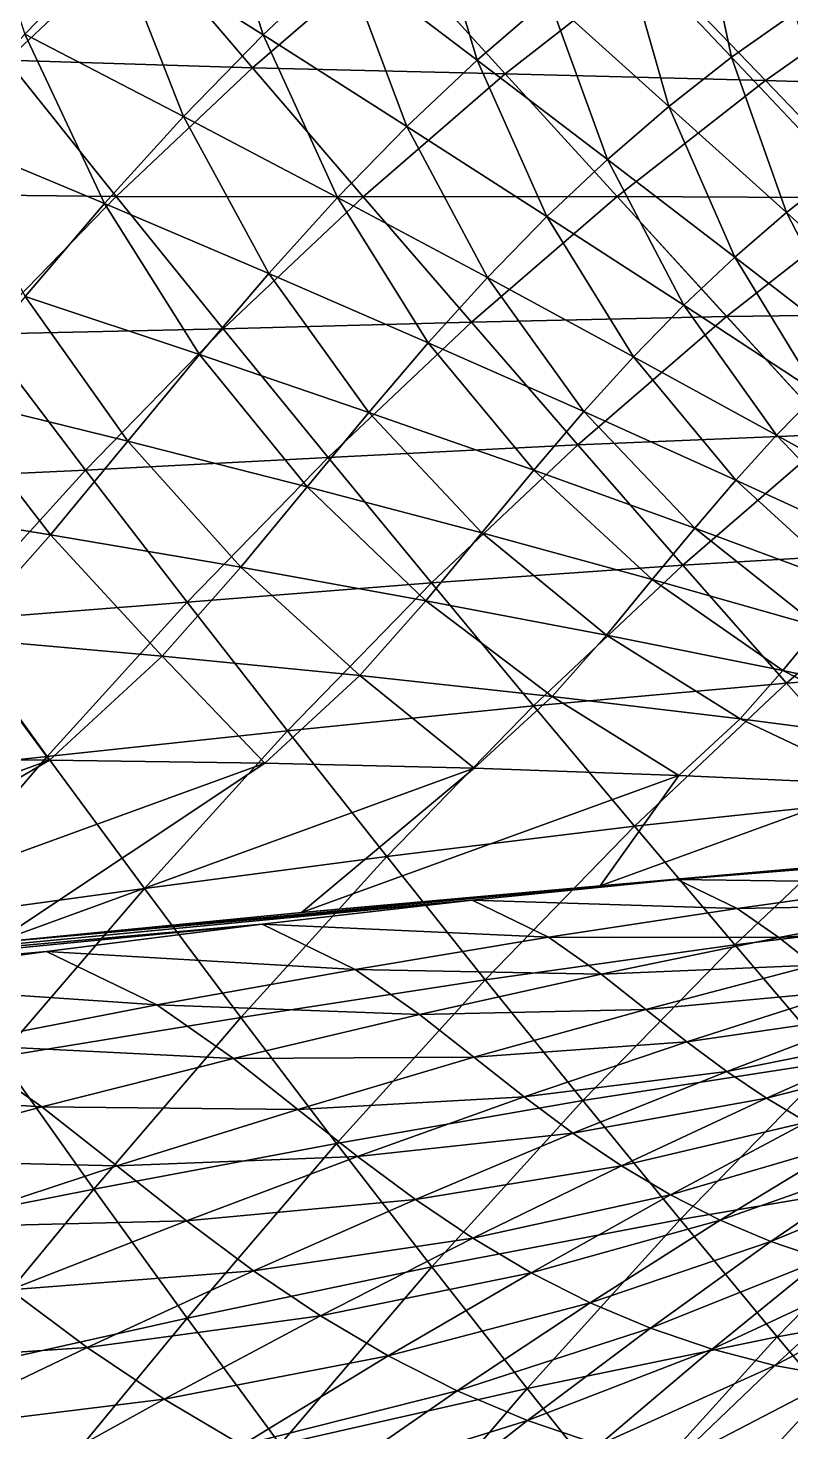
# Model space of a CAD drawing. Header units: metres. Extents: x -232 to 179, y -162 to 161.
# Drawn here: x -141.71 to -116.04, y 77.34 to 124.62 of the extents above; entities that cross this region are included whole.
import ezdxf

# ---------------------------------------------------------------- set-up
doc = ezdxf.new("R2010")
doc.units = ezdxf.units.M

msp = doc.modelspace()

# ---------------------------------------------------------------- linework, layer by layer
for points in [[(-143.94415, 130.74493, -851.18036), (-141.82803, 124.413315, -853.552), (-138.7919, 127.5283, -853.43085), (-138.7918, 127.5284, -853.4307)], [(-133.80513, 124.38434, -855.44604), (-135.71147, 130.43852, -853.4528), (-138.7919, 127.5283, -853.43085), (-138.7918, 127.5284, -853.4307)], [(-135.71147, 130.43852, -853.4528), (-133.80513, 124.38434, -855.44604), (-131.08865, 126.950714, -855.4654), (-131.08855, 126.95081, -855.4653)], [(-126.594734, 123.53914, -857.25995), (-128.3239, 129.33728, -855.6157), (-131.08865, 126.950714, -855.4654), (-131.08855, 126.95081, -855.4653)], [(-128.3239, 129.33728, -855.6157), (-126.594734, 123.53914, -857.25995), (-124.18428, 125.619865, -857.391), (-124.18418, 125.619965, -857.39087)], [(-118.033516, 123.631195, -859.176), (-119.23141, 129.30457, -858.00244), (-121.72939, 127.54248, -857.6383), (-121.729294, 127.54258, -857.6382)], [(-119.23141, 129.30457, -858.00244), (-118.033516, 123.631195, -859.176), (-115.88766, 125.1449, -859.48883), (-115.88756, 125.145, -859.4887)], [(-146.18423, 128.27747, -829.60486), (-137.96751, 127.738495, -818.52673), (-142.41913, 123.53285, -818.49493), (-142.41902, 123.53295, -818.4948)], [(-134.16068, 123.27412, -807.9071), (-142.41913, 123.53285, -818.49493), (-137.96751, 127.738495, -818.52673), (-137.9674, 127.738594, -818.5266)], [(-137.96751, 127.738495, -818.52673), (-129.4956, 127.30105, -808.1607), (-134.16068, 123.27412, -807.9071), (-134.16057, 123.274216, -807.907)], [(-136.48253, 121.63741, -855.5529), (-138.7919, 127.5283, -853.43085), (-141.82803, 124.413315, -853.552), (-141.82793, 124.413414, -853.5519)], [(-138.7919, 127.5283, -853.43085), (-136.48253, 121.63741, -855.5529), (-133.80513, 124.38434, -855.44604), (-133.80502, 124.38444, -855.4459)], [(-125.65105, 123.07088, -797.98584), (-134.16068, 123.27412, -807.9071), (-129.4956, 127.30105, -808.1607), (-129.4955, 127.30115, -808.1606)], [(-129.4956, 127.30105, -808.1607), (-120.77345, 126.89088, -798.4772), (-125.65105, 123.07088, -797.98584), (-125.65095, 123.07098, -797.9857)], [(-120.142365, 121.97961, -858.96356), (-121.72939, 127.54248, -857.6383), (-124.18428, 125.619865, -857.391), (-124.18418, 125.619965, -857.39087)], [(-121.72939, 127.54248, -857.6383), (-120.142365, 121.97961, -858.96356), (-118.033516, 123.631195, -859.176), (-118.03342, 123.631294, -859.1759)], [(-128.96309, 121.30165, -857.24304), (-131.08865, 126.950714, -855.4654), (-133.80513, 124.38434, -855.44604), (-133.80502, 124.38444, -855.4459)], [(-131.08865, 126.950714, -855.4654), (-128.96309, 121.30165, -857.24304), (-126.594734, 123.53914, -857.25995), (-126.594635, 123.53924, -857.2598)], [(-116.89488, 122.85506, -788.7069), (-125.65105, 123.07088, -797.98584), (-120.77345, 126.89088, -798.4772), (-120.77335, 126.890976, -798.47705)], [(-120.77345, 126.89088, -798.4772), (-111.81259, 126.44012, -789.4478), (-116.89488, 122.85506, -788.7069), (-116.89478, 122.855156, -788.7068)], [(-107.90369, 122.56409, -780.0464), (-116.89488, 122.85506, -788.7069), (-111.81259, 126.44012, -789.4478), (-111.81249, 126.440216, -789.4477)], [(-122.21303, 120.192184, -858.85095), (-124.18428, 125.619865, -857.391), (-126.594734, 123.53914, -857.25995), (-126.594635, 123.53924, -857.2598)], [(-124.18428, 125.619865, -857.391), (-122.21303, 120.192184, -858.85095), (-120.142365, 121.97961, -858.96356), (-120.142265, 121.979706, -858.96344)], [(-114.40869, 119.79607, -860.52484), (-115.88766, 125.1449, -859.48883), (-118.033516, 123.631195, -859.176), (-118.03342, 123.631294, -859.1759)], [(-139.14037, 118.705414, -855.77783), (-141.82803, 124.413315, -853.552), (-144.84198, 121.088486, -853.80707), (-144.84187, 121.088585, -853.80695)], [(-141.82803, 124.413315, -853.552), (-139.14037, 118.705414, -855.77783), (-136.48253, 121.63741, -855.5529), (-136.48242, 121.63751, -855.5528)], [(-131.29736, 118.90675, -857.33624), (-133.80513, 124.38434, -855.44604), (-136.48253, 121.63741, -855.5529), (-136.48242, 121.63751, -855.5528)], [(-133.80513, 124.38434, -855.44604), (-131.29736, 118.90675, -857.33624), (-128.96309, 121.30165, -857.24304), (-128.96298, 121.30175, -857.2429)], [(-138.74426, 118.943794, -807.8744), (-146.80672, 119.03132, -818.6701), (-142.41913, 123.53285, -818.49493), (-142.41902, 123.53295, -818.4948)], [(-142.41913, 123.53285, -818.49493), (-134.16068, 123.27412, -807.9071), (-138.74426, 118.943794, -807.8744), (-138.74416, 118.94389, -807.87427)], [(-124.24753, 118.2701, -858.8365), (-126.594734, 123.53914, -857.25995), (-128.96309, 121.30165, -857.24304), (-128.96298, 121.30175, -857.2429)], [(-126.594734, 123.53914, -857.25995), (-124.24753, 118.2701, -858.8365), (-122.21303, 120.192184, -858.85095), (-122.21293, 120.19228, -858.8508)], [(-116.18486, 118.405014, -860.34595), (-118.033516, 123.631195, -859.176), (-120.142365, 121.97961, -858.96356), (-120.142265, 121.979706, -858.96344)], [(-118.033516, 123.631195, -859.176), (-116.18486, 118.405014, -860.34595), (-114.40869, 119.79607, -860.52484), (-114.40859, 119.796165, -860.5247)], [(-130.44034, 118.936714, -797.72546), (-138.74426, 118.943794, -807.8744), (-134.16068, 123.27412, -807.9071), (-134.16057, 123.274216, -807.907)], [(-134.16068, 123.27412, -807.9071), (-125.65105, 123.07088, -797.98584), (-130.44034, 118.936714, -797.72546), (-130.44023, 118.93681, -797.72534)], [(-121.889496, 118.943405, -788.2038), (-130.44034, 118.936714, -797.72546), (-125.65105, 123.07088, -797.98584), (-125.65095, 123.07098, -797.9857)], [(-125.65105, 123.07088, -797.98584), (-116.89488, 122.85506, -788.7069), (-121.889496, 118.943405, -788.2038), (-121.8894, 118.943504, -788.2037)], [(-113.096085, 118.90135, -779.2894), (-121.889496, 118.943405, -788.2038), (-116.89488, 122.85506, -788.7069), (-116.89478, 122.855156, -788.7068)], [(-116.89488, 122.85506, -788.7069), (-107.90369, 122.56409, -780.0464), (-113.096085, 118.90135, -779.2894), (-113.095985, 118.90145, -779.2893)], [(-117.92886, 116.899574, -860.2511), (-120.142365, 121.97961, -858.96356), (-122.21303, 120.192184, -858.85095), (-122.21293, 120.19228, -858.8508)], [(-120.142365, 121.97961, -858.96356), (-117.92886, 116.899574, -860.2511), (-116.18486, 118.405014, -860.34595), (-116.18476, 118.40511, -860.3458)], [(-133.6146, 116.350494, -857.53235), (-136.48253, 121.63741, -855.5529), (-139.14037, 118.705414, -855.77783), (-139.14026, 118.70551, -855.7777)], [(-136.48253, 121.63741, -855.5529), (-133.6146, 116.350494, -857.53235), (-131.29736, 118.90675, -857.33624), (-131.29726, 118.90685, -857.3361)], [(-144.84198, 121.088486, -853.80707), (-141.81564, 115.577194, -856.10675), (-139.14037, 118.705414, -855.77783), (-139.14026, 118.70551, -855.7777)], [(-126.25276, 116.21279, -858.9165), (-128.96309, 121.30165, -857.24304), (-131.29736, 118.90675, -857.33624), (-131.29726, 118.90685, -857.3361)], [(-128.96309, 121.30165, -857.24304), (-126.25276, 116.21279, -858.9165), (-124.24753, 118.2701, -858.8365), (-124.24743, 118.2702, -858.83636)], [(-119.64241, 115.2807, -860.2389), (-122.21303, 120.192184, -858.85095), (-124.24753, 118.2701, -858.8365), (-124.24743, 118.2702, -858.83636)], [(-122.21303, 120.192184, -858.85095), (-119.64241, 115.2807, -860.2389), (-117.92886, 116.899574, -860.2511), (-117.928764, 116.89967, -860.251)], [(-112.30003, 114.88595, -861.54895), (-114.40869, 119.79607, -860.52484), (-116.18486, 118.405014, -860.34595), (-116.18476, 118.40511, -860.3458)], [(-146.80672, 119.03132, -818.6701), (-138.74426, 118.943794, -807.8744), (-143.2619, 114.308815, -808.0547), (-143.2618, 114.308914, -808.05457)], [(-135.14597, 114.49107, -797.6919), (-143.2619, 114.308815, -808.0547), (-138.74426, 118.943794, -807.8744), (-138.74416, 118.94389, -807.87427)], [(-135.94702, 113.62317, -857.8191), (-139.14037, 118.705414, -855.77783), (-141.81564, 115.577194, -856.10675), (-141.81554, 115.57729, -856.1066)], [(-139.14037, 118.705414, -855.77783), (-135.94702, 113.62317, -857.8191), (-133.6146, 116.350494, -857.53235), (-133.61449, 116.35059, -857.5322)], [(-138.74426, 118.943794, -807.8744), (-130.44034, 118.936714, -797.72546), (-135.14597, 114.49107, -797.6919), (-135.14586, 114.49117, -797.6918)], [(-126.793686, 114.71005, -787.9372), (-135.14597, 114.49107, -797.6919), (-130.44034, 118.936714, -797.72546), (-130.44023, 118.93681, -797.72534)], [(-128.24335, 114.01688, -859.08496), (-131.29736, 118.90675, -857.33624), (-133.6146, 116.350494, -857.53235), (-133.61449, 116.35059, -857.5322)], [(-131.29736, 118.90675, -857.33624), (-128.24335, 114.01688, -859.08496), (-126.25276, 116.21279, -858.9165), (-126.25266, 116.21289, -858.9164)], [(-130.44034, 118.936714, -797.72546), (-121.889496, 118.943405, -788.2038), (-126.793686, 114.71005, -787.9372), (-126.79359, 114.71015, -787.9371)], [(-118.19891, 114.90495, -778.77545), (-126.793686, 114.71005, -787.9372), (-121.889496, 118.943405, -788.2038), (-121.8894, 118.943504, -788.2037)], [(-121.889496, 118.943405, -788.2038), (-113.096085, 118.90135, -779.2894), (-118.19891, 114.90495, -778.77545), (-118.198814, 114.90505, -778.7753)], [(-109.365875, 115.01812, -770.1904), (-118.19891, 114.90495, -778.77545), (-113.096085, 118.90135, -779.2894), (-113.095985, 118.90145, -779.2893)], [(-121.331314, 113.54794, -860.3063), (-124.24753, 118.2701, -858.8365), (-126.25276, 116.21279, -858.9165), (-126.25266, 116.21289, -858.9164)], [(-124.24753, 118.2701, -858.8365), (-121.331314, 113.54794, -860.3063), (-119.64241, 115.2807, -860.2389), (-119.64231, 115.2808, -860.2388)], [(-113.72929, 113.6522, -861.47125), (-116.18486, 118.405014, -860.34595), (-117.92886, 116.899574, -860.2511), (-117.928764, 116.89967, -860.251)], [(-116.18486, 118.405014, -860.34595), (-113.72929, 113.6522, -861.47125), (-112.30003, 114.88595, -861.54895), (-112.299934, 114.88605, -861.5488)], [(-115.133575, 112.3255, -861.4612), (-117.92886, 116.899574, -860.2511), (-119.64241, 115.2807, -860.2389), (-119.64231, 115.2808, -860.2388)], [(-117.92886, 116.899574, -860.2511), (-115.133575, 112.3255, -861.4612), (-113.72929, 113.6522, -861.47125), (-113.72919, 113.6523, -861.4711)], [(-130.247, 111.674, -859.3313), (-133.6146, 116.350494, -857.53235), (-135.94702, 113.62317, -857.8191), (-135.94691, 113.62327, -857.819)], [(-133.6146, 116.350494, -857.53235), (-130.247, 111.674, -859.3313), (-128.24335, 114.01688, -859.08496), (-128.24324, 114.016975, -859.08484)], [(-123.00787, 111.69844, -860.4482), (-126.25276, 116.21279, -858.9165), (-128.24335, 114.01688, -859.08496), (-128.24324, 114.016975, -859.08484)], [(-126.25276, 116.21279, -858.9165), (-123.00787, 111.69844, -860.4482), (-121.331314, 113.54794, -860.3063), (-121.331215, 113.54804, -860.30615)], [(-138.35544, 110.70435, -858.1747), (-141.81564, 115.577194, -856.10675), (-144.57806, 112.22935, -856.5146), (-144.57796, 112.22945, -856.51447)], [(-141.81564, 115.577194, -856.10675), (-138.35544, 110.70435, -858.1747), (-135.94702, 113.62317, -857.8191), (-135.94691, 113.62327, -857.819)], [(-126.793686, 114.71005, -787.9372), (-118.19891, 114.90495, -778.77545), (-123.20936, 110.57988, -778.50305), (-123.20926, 110.57998, -778.5029)], [(-114.568695, 110.943405, -769.6664), (-123.20936, 110.57988, -778.50305), (-118.19891, 114.90495, -778.77545), (-118.198814, 114.90505, -778.7753)], [(-116.51767, 110.905464, -861.5165), (-119.64241, 115.2807, -860.2389), (-121.331314, 113.54794, -860.3063), (-121.331215, 113.54804, -860.30615)], [(-119.64241, 115.2807, -860.2389), (-116.51767, 110.905464, -861.5165), (-115.133575, 112.3255, -861.4612), (-115.13348, 112.3256, -861.46106)], [(-118.19891, 114.90495, -778.77545), (-109.365875, 115.01812, -770.1904), (-114.568695, 110.943405, -769.6664), (-114.568596, 110.943504, -769.66626)], [(-143.2619, 114.308815, -808.0547), (-135.14597, 114.49107, -797.6919), (-139.78394, 109.73268, -797.877), (-139.78383, 109.73278, -797.8769)], [(-131.61221, 110.15777, -787.90283), (-139.78394, 109.73268, -797.877), (-135.14597, 114.49107, -797.6919), (-135.14586, 114.49117, -797.6918)], [(-135.14597, 114.49107, -797.6919), (-126.793686, 114.71005, -787.9372), (-131.61221, 110.15777, -787.90283), (-131.6121, 110.15787, -787.9027)], [(-123.20936, 110.57988, -778.50305), (-131.61221, 110.15777, -787.90283), (-126.793686, 114.71005, -787.9372), (-126.79359, 114.71015, -787.9371)], [(-139.78394, 109.73268, -797.877), (-147.74655, 109.36157, -808.4342), (-143.2619, 114.308815, -808.0547), (-143.2618, 114.308914, -808.05457)], [(-124.695435, 109.72517, -860.65564), (-128.24335, 114.01688, -859.08496), (-130.247, 111.674, -859.3313), (-130.24689, 111.6741, -859.3312)], [(-128.24335, 114.01688, -859.08496), (-124.695435, 109.72517, -860.65564), (-123.00787, 111.69844, -860.4482), (-123.007774, 111.69854, -860.44806)], [(-132.3159, 109.16663, -859.6368), (-135.94702, 113.62317, -857.8191), (-138.35544, 110.70435, -858.1747), (-138.35533, 110.70445, -858.17456)], [(-135.94702, 113.62317, -857.8191), (-132.3159, 109.16663, -859.6368), (-130.247, 111.674, -859.3313), (-130.24689, 111.6741, -859.3312)], [(-117.891655, 109.389755, -861.63275), (-121.331314, 113.54794, -860.3063), (-123.00787, 111.69844, -860.4482), (-123.007774, 111.69854, -860.44806)], [(-121.331314, 113.54794, -860.3063), (-117.891655, 109.389755, -861.63275), (-116.51767, 110.905464, -861.5165), (-116.51757, 110.90556, -861.51636)], [(-140.96103, 107.552, -858.5562), (-144.57806, 112.22935, -856.5146), (-147.56665, 108.61363, -856.9522), (-147.56654, 108.61373, -856.9521)], [(-144.57806, 112.22935, -856.5146), (-140.96103, 107.552, -858.5562), (-138.35544, 110.70435, -858.1747), (-138.35533, 110.70445, -858.17456)], [(-111.79817, 108.27931, -862.5564), (-115.133575, 112.3255, -861.4612), (-116.51767, 110.905464, -861.5165), (-116.51757, 110.90556, -861.51636)], [(-126.43797, 107.61334, -860.91296), (-130.247, 111.674, -859.3313), (-132.3159, 109.16663, -859.6368), (-132.3158, 109.16673, -859.63666)], [(-130.247, 111.674, -859.3313), (-126.43797, 107.61334, -860.91296), (-124.695435, 109.72517, -860.65564), (-124.695335, 109.725266, -860.6555)], [(-119.27465, 107.772606, -861.8028), (-123.00787, 111.69844, -860.4482), (-124.695435, 109.72517, -860.65564), (-124.695335, 109.725266, -860.6555)], [(-123.00787, 111.69844, -860.4482), (-119.27465, 107.772606, -861.8028), (-117.891655, 109.389755, -861.63275), (-117.891556, 109.389854, -861.6326)], [(-134.5542, 106.45865, -859.9645), (-138.35544, 110.70435, -858.1747), (-140.96103, 107.552, -858.5562), (-140.96092, 107.5521, -858.5561)], [(-138.35544, 110.70435, -858.1747), (-134.5542, 106.45865, -859.9645), (-132.3159, 109.16663, -859.6368), (-132.3158, 109.16673, -859.63666)], [(-123.20936, 110.57988, -778.50305), (-114.568695, 110.943405, -769.6664), (-119.67733, 106.533585, -769.3886), (-119.67723, 106.53368, -769.3885)], [(-110.98937, 107.048004, -760.84625), (-119.67733, 106.533585, -769.3886), (-114.568695, 110.943405, -769.6664), (-114.568596, 110.943504, -769.66626)], [(-112.87997, 107.08592, -862.64795), (-116.51767, 110.905464, -861.5165), (-117.891655, 109.389755, -861.63275), (-117.891556, 109.389854, -861.6326)], [(-116.51767, 110.905464, -861.5165), (-112.87997, 107.08592, -862.64795), (-111.79817, 108.27931, -862.5564), (-111.79807, 108.27941, -862.5563)], [(-139.78394, 109.73268, -797.877), (-131.61221, 110.15777, -787.90283), (-136.36145, 105.2852, -788.0924), (-136.36134, 105.2853, -788.0923)], [(-128.13228, 105.92897, -778.4679), (-136.36145, 105.2852, -788.0924), (-131.61221, 110.15777, -787.90283), (-131.6121, 110.15787, -787.9027)], [(-131.61221, 110.15777, -787.90283), (-123.20936, 110.57988, -778.50305), (-128.13228, 105.92897, -778.4679), (-128.13217, 105.92907, -778.4678)], [(-119.67733, 106.533585, -769.3886), (-128.13228, 105.92897, -778.4679), (-123.20936, 110.57988, -778.50305), (-123.20926, 110.57998, -778.5029)], [(-147.74655, 109.36157, -808.4342), (-139.78394, 109.73268, -797.877), (-144.388, 104.6537, -798.26666), (-144.3879, 104.6538, -798.26654)], [(-136.36145, 105.2852, -788.0924), (-144.388, 104.6537, -798.26666), (-139.78394, 109.73268, -797.877), (-139.78383, 109.73278, -797.8769)], [(-120.7027, 106.04192, -862.0136), (-124.695435, 109.72517, -860.65564), (-126.43797, 107.61334, -860.91296), (-126.437874, 107.61344, -860.91284)], [(-124.695435, 109.72517, -860.65564), (-120.7027, 106.04192, -862.0136), (-119.27465, 107.772606, -861.8028), (-119.27455, 107.772705, -861.8027)], [(-113.968864, 105.81267, -862.78186), (-117.891655, 109.389755, -861.63275), (-119.27465, 107.772606, -861.8028), (-119.27455, 107.772705, -861.8027)], [(-117.891655, 109.389755, -861.63275), (-113.968864, 105.81267, -862.78186), (-112.87997, 107.08592, -862.64795), (-112.87987, 107.08602, -862.6478)], [(-128.32318, 105.33255, -861.18896), (-132.3159, 109.16663, -859.6368), (-134.5542, 106.45865, -859.9645), (-134.5541, 106.45875, -859.96436)], [(-132.3159, 109.16663, -859.6368), (-128.32318, 105.33255, -861.18896), (-126.43797, 107.61334, -860.91296), (-126.437874, 107.61344, -860.91284)], [(-147.56665, 108.61363, -856.9522), (-144.04146, 104.07173, -858.86444), (-140.96103, 107.552, -858.5562), (-140.96092, 107.5521, -858.5561)], [(-137.20041, 103.46896, -860.2293), (-140.96103, 107.552, -858.5562), (-144.04146, 104.07173, -858.86444), (-144.04135, 104.07183, -858.8643)], [(-140.96103, 107.552, -858.5562), (-137.20041, 103.46896, -860.2293), (-134.5542, 106.45865, -859.9645), (-134.5541, 106.45875, -859.96436)], [(-122.247665, 104.17276, -862.23987), (-126.43797, 107.61334, -860.91296), (-128.32318, 105.33255, -861.18896), (-128.32307, 105.33265, -861.18884)], [(-126.43797, 107.61334, -860.91296), (-122.247665, 104.17276, -862.23987), (-120.7027, 106.04192, -862.0136), (-120.7026, 106.04202, -862.0135)], [(-115.09323, 104.45001, -862.9479), (-119.27465, 107.772606, -861.8028), (-120.7027, 106.04192, -862.0136), (-120.7026, 106.04202, -862.0135)], [(-119.27465, 107.772606, -861.8028), (-115.09323, 104.45001, -862.9479), (-113.968864, 105.81267, -862.78186), (-113.968765, 105.81277, -862.78174)], [(-119.67733, 106.533585, -769.3886), (-110.98937, 107.048004, -760.84625), (-116.18863, 102.55994, -760.5636), (-116.18853, 102.560036, -760.5635)], [(-107.452385, 103.209045, -752.2881), (-116.18863, 102.55994, -760.5636), (-110.98937, 107.048004, -760.84625), (-110.98927, 107.0481, -760.8461)], [(-130.55193, 102.8145, -861.412), (-134.5542, 106.45865, -859.9645), (-137.20041, 103.46896, -860.2293), (-137.2003, 103.46906, -860.2292)], [(-134.5542, 106.45865, -859.9645), (-130.55193, 102.8145, -861.412), (-128.32318, 105.33255, -861.18896), (-128.32307, 105.33265, -861.18884)], [(-128.13228, 105.92897, -778.4679), (-119.67733, 106.533585, -769.3886), (-124.69675, 101.79152, -769.3528), (-124.69665, 101.79162, -769.35266)], [(-116.18863, 102.55994, -760.5636), (-124.69675, 101.79152, -769.3528), (-119.67733, 106.533585, -769.3886), (-119.67723, 106.53368, -769.3885)], [(-136.36145, 105.2852, -788.0924), (-128.13228, 105.92897, -778.4679), (-132.9844, 100.95083, -778.66156), (-132.9843, 100.95093, -778.66144)], [(-124.69675, 101.79152, -769.3528), (-132.9844, 100.95083, -778.66156), (-128.13228, 105.92897, -778.4679), (-128.13217, 105.92907, -778.4678)], [(-116.309654, 102.97834, -863.126), (-120.7027, 106.04192, -862.0136), (-122.247665, 104.17276, -862.23987), (-122.24757, 104.17286, -862.23975)], [(-120.7027, 106.04192, -862.0136), (-116.309654, 102.97834, -863.126), (-115.09323, 104.45001, -862.9479), (-115.09313, 104.45011, -862.94775)], [(-144.388, 104.6537, -798.26666), (-136.36145, 105.2852, -788.0924), (-141.07597, 100.084366, -788.49133), (-141.07587, 100.084465, -788.4912)], [(-132.9844, 100.95083, -778.66156), (-141.07597, 100.084366, -788.49133), (-136.36145, 105.2852, -788.0924), (-136.36134, 105.2853, -788.0923)], [(-124.07417, 102.10916, -862.4226), (-128.32318, 105.33255, -861.18896), (-130.55193, 102.8145, -861.412), (-130.55182, 102.8146, -861.41187)], [(-128.32318, 105.33255, -861.18896), (-124.07417, 102.10916, -862.4226), (-122.247665, 104.17276, -862.23987), (-122.24757, 104.17286, -862.23975)], [(-141.07597, 100.084366, -788.49133), (-149.02228, 99.2348, -798.8364), (-144.388, 104.6537, -798.26666), (-144.3879, 104.6538, -798.26654)], [(-140.99762, 99.9631, -860.15497), (-144.04146, 104.07173, -858.86444), (-148.46176, 99.99058, -858.77795), (-148.46165, 99.99068, -858.77783)], [(-144.04146, 104.07173, -858.86444), (-140.99762, 99.9631, -860.15497), (-137.20041, 103.46896, -860.2293), (-137.2003, 103.46906, -860.2292)], [(-117.74776, 101.35357, -863.2699), (-122.247665, 104.17276, -862.23987), (-124.07417, 102.10916, -862.4226), (-124.07407, 102.10926, -862.4225)], [(-122.247665, 104.17276, -862.23987), (-117.74776, 101.35357, -863.2699), (-116.309654, 102.97834, -863.126), (-116.309555, 102.97844, -863.12585)], [(-110.493034, 101.74829, -863.855), (-115.09323, 104.45001, -862.9479), (-116.309654, 102.97834, -863.126), (-116.309555, 102.97844, -863.12585)], [(-133.7501, 99.8617, -861.34937), (-137.20041, 103.46896, -860.2293), (-140.99762, 99.9631, -860.15497), (-140.99751, 99.963196, -860.15485)], [(-137.20041, 103.46896, -860.2293), (-133.7501, 99.8617, -861.34937), (-130.55193, 102.8145, -861.412), (-130.55182, 102.8146, -861.41187)], [(-116.18863, 102.55994, -760.5636), (-107.452385, 103.209045, -752.2881), (-112.73515, 98.648895, -752.00085), (-112.735054, 98.648994, -752.00073)], [(-126.69516, 99.68928, -862.37134), (-130.55193, 102.8145, -861.412), (-133.7501, 99.8617, -861.34937), (-133.75, 99.8618, -861.34924)], [(-130.55193, 102.8145, -861.412), (-126.69516, 99.68928, -862.37134), (-124.07417, 102.10916, -862.4226), (-124.07407, 102.10926, -862.4225)], [(-111.55532, 100.54812, -863.9613), (-116.309654, 102.97834, -863.126), (-117.74776, 101.35357, -863.2699), (-117.74766, 101.35367, -863.2698)], [(-116.309654, 102.97834, -863.126), (-111.55532, 100.54812, -863.9613), (-110.493034, 101.74829, -863.855), (-110.492935, 101.74839, -863.85486)], [(-124.69675, 101.79152, -769.3528), (-116.18863, 102.55994, -760.5636), (-121.29709, 97.73376, -760.5271), (-121.29699, 97.73386, -760.527)], [(-112.73515, 98.648895, -752.00085), (-121.29709, 97.73376, -760.5271), (-116.18863, 102.55994, -760.5636), (-116.18853, 102.560036, -760.5635)], [(-132.9844, 100.95083, -778.66156), (-124.69675, 101.79152, -769.3528), (-129.64395, 96.715836, -769.5503), (-129.64384, 96.715935, -769.5502)], [(-121.29709, 97.73376, -760.5271), (-129.64395, 96.715836, -769.5503), (-124.69675, 101.79152, -769.3528), (-124.69665, 101.79162, -769.35266)], [(-119.81138, 99.44828, -863.2295), (-124.07417, 102.10916, -862.4226), (-126.69516, 99.68928, -862.37134), (-126.69506, 99.68938, -862.3712)], [(-124.07417, 102.10916, -862.4226), (-119.81138, 99.44828, -863.2295), (-117.74776, 101.35357, -863.2699), (-117.74766, 101.35367, -863.2698)], [(-113.07965, 99.14075, -863.93146), (-117.74776, 101.35357, -863.2699), (-119.81138, 99.44828, -863.2295), (-119.81128, 99.44838, -863.2294)], [(-117.74776, 101.35357, -863.2699), (-113.07965, 99.14075, -863.93146), (-111.55532, 100.54812, -863.9613), (-111.55522, 100.54822, -863.9612)], [(-141.07597, 100.084366, -788.49133), (-132.9844, 100.95083, -778.66156), (-137.80109, 95.637314, -779.0692), (-137.80098, 95.63741, -779.0691)], [(-129.64395, 96.715836, -769.5503), (-137.80109, 95.637314, -779.0692), (-132.9844, 100.95083, -778.66156), (-132.9843, 100.95093, -778.66144)], [(-148.46176, 99.99058, -858.77795), (-164.35889, 91.461395, -852.1282), (-140.99762, 99.9631, -860.15497), (-140.99751, 99.963196, -860.15485)], [(-153.42606, 92.70118, -854.58887), (-140.99762, 99.9631, -860.15497), (-164.35889, 91.461395, -852.1282), (-164.35878, 91.461494, -852.12805)], [(-140.99762, 99.9631, -860.15497), (-153.42606, 92.70118, -854.58887), (-133.7501, 99.8617, -861.34937), (-133.75, 99.8618, -861.34924)], [(-142.82004, 93.82106, -856.83093), (-133.7501, 99.8617, -861.34937), (-153.42606, 92.70118, -854.58887), (-153.42595, 92.70128, -854.58875)], [(-149.02228, 99.2348, -798.8364), (-141.07597, 100.084366, -788.49133), (-145.82144, 94.53547, -789.07477), (-145.82133, 94.53557, -789.07465)], [(-137.80109, 95.637314, -779.0692), (-145.82144, 94.53547, -789.07477), (-141.07597, 100.084366, -788.49133), (-141.07587, 100.084465, -788.4912)], [(-133.7501, 99.8617, -861.34937), (-142.82004, 93.82106, -856.83093), (-126.69516, 99.68928, -862.37134), (-126.69506, 99.68938, -862.3712)], [(-132.50726, 94.827965, -858.86725), (-126.69516, 99.68928, -862.37134), (-142.82004, 93.82106, -856.83093), (-142.81993, 93.82116, -856.8308)], [(-126.69516, 99.68928, -862.37134), (-132.50726, 94.827965, -858.86725), (-119.81138, 99.44828, -863.2295), (-119.81128, 99.44838, -863.2294)], [(-122.4577, 95.72785, -860.7092), (-119.81138, 99.44828, -863.2295), (-132.50726, 94.827965, -858.86725), (-132.50716, 94.828064, -858.8671)], [(-119.81138, 99.44828, -863.2295), (-122.4577, 95.72785, -860.7092), (-113.07965, 99.14075, -863.93146), (-113.07955, 99.14085, -863.93134)], [(-112.6446, 96.526, -862.3667), (-113.07965, 99.14075, -863.93146), (-122.4577, 95.72785, -860.7092), (-122.4576, 95.72795, -860.7091)], [(-121.29709, 97.73376, -760.5271), (-112.73515, 98.648895, -752.00085), (-117.92566, 93.74519, -751.9638), (-117.92556, 93.74529, -751.9637)], [(-109.309555, 94.791336, -743.6763), (-117.92566, 93.74519, -751.9638), (-112.73515, 98.648895, -752.00085), (-112.735054, 98.648994, -752.00073)], [(-129.64395, 96.715836, -769.5503), (-121.29709, 97.73376, -760.5271), (-126.33205, 92.56802, -760.7281), (-126.33195, 92.56812, -760.72797)], [(-117.92566, 93.74519, -751.9638), (-126.33205, 92.56802, -760.7281), (-121.29709, 97.73376, -760.5271), (-121.29699, 97.73386, -760.527)], [(-122.4577, 95.72786, -860.7092), (-106.5085, 97.069176, -865.454), (-112.6446, 96.526, -862.3667), (-112.6445, 96.5261, -862.3666)], [(-106.5085, 97.069176, -865.454), (-122.4577, 95.72786, -860.7092), (-113.11868, 96.554565, -865.40796), (-113.11858, 96.554665, -865.40784)], [(-137.80109, 95.637314, -779.0692), (-129.64395, 96.715836, -769.5503), (-134.55501, 91.298195, -769.9659), (-134.5549, 91.298294, -769.96576)], [(-126.33205, 92.56802, -760.7281), (-134.55501, 91.298195, -769.9659), (-129.64395, 96.715836, -769.5503), (-129.64384, 96.715935, -769.5502)], [(-132.50726, 94.827965, -858.86725), (-113.11868, 96.554565, -865.40796), (-122.4577, 95.72786, -860.7092), (-122.4576, 95.72796, -860.7091)], [(-113.11868, 96.554565, -865.40796), (-132.50726, 94.827965, -858.86725), (-119.86423, 95.94715, -865.22833), (-119.86413, 95.94725, -865.2282)], [(-119.86423, 95.94715, -865.22833), (-111.62654, 95.83045, -866.65466), (-113.11868, 96.554565, -865.40796), (-113.11858, 96.554665, -865.40784)], [(-145.82144, 94.53547, -789.07477), (-137.80109, 95.637314, -779.0692), (-142.64935, 89.96819, -779.6653), (-142.64925, 89.96829, -779.66516)], [(-142.82004, 93.82107, -856.8309), (-119.86423, 95.94715, -865.22833), (-132.50726, 94.827965, -858.86725), (-132.50716, 94.828064, -858.8671)], [(-119.86423, 95.94715, -865.22833), (-142.82004, 93.82107, -856.8309), (-126.762276, 95.24253, -864.91003), (-126.76218, 95.24263, -864.9099)], [(-134.55501, 91.298195, -769.9659), (-142.64935, 89.96819, -779.6653), (-137.80109, 95.637314, -779.0692), (-137.80098, 95.63741, -779.0691)], [(-126.762276, 95.24253, -864.91003), (-117.84417, 94.96686, -866.91614), (-119.86423, 95.94715, -865.22833), (-119.86413, 95.94725, -865.2282)], [(-111.62654, 95.83045, -866.65466), (-119.86423, 95.94715, -865.22833), (-117.84417, 94.96686, -866.91614), (-117.84407, 94.96696, -866.916)], [(-117.84417, 94.96686, -866.91614), (-110.59332, 95.104935, -867.64777), (-111.62654, 95.83045, -866.65466), (-111.62644, 95.83055, -866.65454)], [(-153.42606, 92.70119, -854.58887), (-126.762276, 95.24253, -864.91003), (-142.82004, 93.82107, -856.8309), (-142.81993, 93.82117, -856.83075)], [(-126.762276, 95.24253, -864.91003), (-153.42606, 92.70119, -854.58887), (-133.832, 94.43569, -864.44714), (-133.8319, 94.43579, -864.447)], [(-133.832, 94.43569, -864.44714), (-124.19663, 93.997475, -867.05365), (-126.762276, 95.24253, -864.91003), (-126.76218, 95.24263, -864.9099)], [(-117.84417, 94.96686, -866.91614), (-126.762276, 95.24253, -864.91003), (-124.19663, 93.997475, -867.05365), (-124.19653, 93.997574, -867.0535)], [(-110.59332, 95.104935, -867.64777), (-117.84417, 94.96686, -866.91614), (-116.44543, 93.984665, -868.26056), (-116.44533, 93.984764, -868.26044)], [(-116.44543, 93.984665, -868.26056), (-109.721565, 94.418846, -868.5285), (-110.59332, 95.104935, -867.64777), (-110.59322, 95.105034, -867.64764)], [(-124.19663, 93.997475, -867.05365), (-116.44543, 93.984665, -868.26056), (-117.84417, 94.96686, -866.91614), (-117.84407, 94.96696, -866.916)], [(-117.92566, 93.74519, -751.9638), (-109.309555, 94.791336, -743.6763), (-114.5755, 89.816345, -743.63873), (-114.5754, 89.816444, -743.6386)], [(-164.35889, 91.46141, -852.1282), (-133.832, 94.43569, -864.44714), (-153.42606, 92.70119, -854.58887), (-153.42595, 92.70129, -854.58875)], [(-133.832, 94.43569, -864.44714), (-164.35889, 91.46141, -852.1282), (-141.09485, 93.52078, -863.833), (-141.09474, 93.52088, -863.8329)], [(-141.09485, 93.52078, -863.833), (-130.70135, 92.91644, -867.06287), (-133.832, 94.43569, -864.44714), (-133.8319, 94.43579, -864.447)], [(-124.19663, 93.997475, -867.05365), (-133.832, 94.43569, -864.44714), (-130.70135, 92.91644, -867.06287), (-130.70125, 92.91654, -867.06274)], [(-109.721565, 94.418846, -868.5285), (-116.44543, 93.984665, -868.26056), (-115.26524, 93.05584, -869.4529), (-115.265144, 93.05594, -869.45276)], [(-130.70135, 92.91644, -867.06287), (-122.420105, 92.75, -868.7612), (-124.19663, 93.997475, -867.05365), (-124.19653, 93.997574, -867.0535)], [(-126.33205, 92.56802, -760.7281), (-117.92566, 93.74519, -751.9638), (-123.04151, 88.49648, -752.168), (-123.04141, 88.49658, -752.1679)], [(-116.44543, 93.984665, -868.26056), (-124.19663, 93.997475, -867.05365), (-122.420105, 92.75, -868.7612), (-122.420006, 92.7501, -868.7611)], [(-114.5755, 89.816345, -743.63873), (-123.04151, 88.49648, -752.168), (-117.92566, 93.74519, -751.9638), (-117.92556, 93.74529, -751.9637)], [(-122.420105, 92.75, -868.7612), (-115.26524, 93.05584, -869.4529), (-116.44543, 93.984665, -868.26056), (-116.44533, 93.984764, -868.26044)], [(-175.6565, 90.0938, -849.43396), (-141.09485, 93.52078, -863.833), (-164.35889, 91.46141, -852.1282), (-164.35878, 91.46151, -852.12805)], [(-141.09485, 93.52078, -863.833), (-175.6565, 90.0938, -849.43396), (-148.57495, 92.49111, -863.05945), (-148.57484, 92.49121, -863.0593)], [(-148.57495, 92.49111, -863.05945), (-137.3778, 91.71698, -866.9386), (-141.09485, 93.52078, -863.833), (-141.09474, 93.52088, -863.8329)], [(-130.70135, 92.91644, -867.06287), (-141.09485, 93.52078, -863.833), (-137.3778, 91.71698, -866.9386), (-137.3777, 91.71708, -866.9385)], [(-137.3778, 91.71698, -866.9386), (-128.53358, 91.39425, -869.1465), (-130.70135, 92.91644, -867.06287), (-130.70125, 92.91654, -867.06274)], [(-122.420105, 92.75, -868.7612), (-130.70135, 92.91644, -867.06287), (-128.53358, 91.39425, -869.1465), (-128.53348, 91.39435, -869.14636)], [(-128.53358, 91.39425, -869.1465), (-120.921165, 91.57031, -870.2756), (-122.420105, 92.75, -868.7612), (-122.420006, 92.7501, -868.7611)], [(-115.26524, 93.05584, -869.4529), (-122.420105, 92.75, -868.7612), (-120.921165, 91.57031, -870.2756), (-120.92107, 91.57041, -870.27545)], [(-120.921165, 91.57031, -870.2756), (-114.17444, 92.19495, -870.55634), (-115.26524, 93.05584, -869.4529), (-115.265144, 93.05594, -869.45276)], [(-137.3778, 91.71698, -866.9386), (-148.57495, 92.49111, -863.05945), (-144.24799, 90.39131, -866.67474), (-144.24788, 90.39141, -866.6746)], [(-134.55501, 91.298195, -769.9659), (-126.33205, 92.56802, -760.7281), (-131.33023, 87.054276, -761.15106), (-131.33012, 87.054375, -761.15094)], [(-123.04151, 88.49648, -752.168), (-131.33023, 87.054276, -761.15106), (-126.33205, 92.56802, -760.7281), (-126.33195, 92.56812, -760.72797)], [(-114.17444, 92.19495, -870.55634), (-120.921165, 91.57031, -870.2756), (-119.53574, 90.4769, -871.67706), (-119.535645, 90.477, -871.67694)], [(-119.53574, 90.4769, -871.67706), (-113.11664, 91.407936, -871.5987), (-114.17444, 92.19495, -870.55634), (-114.17434, 92.195045, -870.5562)], [(-144.24799, 90.39131, -866.67474), (-134.80403, 89.90967, -869.4125), (-137.3778, 91.71698, -866.9386), (-137.3777, 91.71708, -866.9385)], [(-128.53358, 91.39425, -869.1465), (-137.3778, 91.71698, -866.9386), (-134.80403, 89.90967, -869.4125), (-134.80392, 89.90977, -869.41235)], [(-142.64935, 89.96819, -779.6653), (-134.55501, 91.298195, -769.9659), (-139.49829, 85.517975, -770.57367), (-139.49818, 85.518074, -770.57355)], [(-131.33023, 87.054276, -761.15106), (-139.49829, 85.517975, -770.57367), (-134.55501, 91.298195, -769.9659), (-134.5549, 91.298294, -769.96576)], [(-134.80403, 89.90967, -869.4125), (-126.70456, 89.95477, -870.9944), (-128.53358, 91.39425, -869.1465), (-128.53348, 91.39435, -869.14636)], [(-120.921165, 91.57031, -870.2756), (-128.53358, 91.39425, -869.1465), (-126.70456, 89.95477, -870.9944), (-126.70446, 89.95487, -870.99426)], [(-126.70456, 89.95477, -870.9944), (-119.53574, 90.4769, -871.67706), (-120.921165, 91.57031, -870.2756), (-120.92107, 91.57041, -870.27545)], [(-113.11664, 91.407936, -871.5987), (-119.53574, 90.4769, -871.67706), (-118.192245, 89.477325, -873.0009), (-118.19215, 89.477425, -873.0008)], [(-118.192245, 89.477325, -873.0009), (-112.06357, 90.69812, -872.5937), (-113.11664, 91.407936, -871.5987), (-113.11654, 91.408035, -871.5986)], [(-151.33675, 88.9305, -866.26404), (-141.25185, 88.28744, -869.55457), (-144.24799, 90.39131, -866.67474), (-144.24788, 90.39141, -866.6746)], [(-134.80403, 89.90967, -869.4125), (-144.24799, 90.39131, -866.67474), (-141.25185, 88.28744, -869.55457), (-141.25174, 88.28754, -869.55444)], [(-119.53574, 90.4769, -871.67706), (-126.70456, 89.95477, -870.9944), (-125.01404, 88.62056, -872.70447), (-125.01394, 88.62066, -872.70435)], [(-125.01404, 88.62056, -872.70447), (-118.192245, 89.477325, -873.0009), (-119.53574, 90.4769, -871.67706), (-119.535645, 90.477, -871.67694)], [(-112.06357, 90.69812, -872.5937), (-118.192245, 89.477325, -873.0009), (-116.85476, 88.57579, -874.2647), (-116.85466, 88.57589, -874.2646)], [(-116.85476, 88.57579, -874.2647), (-111.000206, 90.067764, -873.5484), (-112.06357, 90.69812, -872.5937), (-112.06347, 90.69822, -872.59357)], [(-139.49829, 85.517975, -770.57367), (-147.65556, 83.90105, -780.4044), (-142.64935, 89.96819, -779.6653), (-142.64925, 89.96829, -779.66516)], [(-141.25185, 88.28744, -869.55457), (-132.63242, 88.20058, -871.60645), (-134.80403, 89.90967, -869.4125), (-134.80392, 89.90977, -869.41235)], [(-126.70456, 89.95477, -870.9944), (-134.80403, 89.90967, -869.4125), (-132.63242, 88.20058, -871.60645), (-132.63231, 88.200676, -871.6063)], [(-132.63242, 88.20058, -871.60645), (-125.01404, 88.62056, -872.70447), (-126.70456, 89.95477, -870.9944), (-126.70446, 89.95487, -870.99426)], [(-111.000206, 90.067764, -873.5484), (-116.85476, 88.57579, -874.2647), (-115.50419, 87.775185, -875.47723), (-115.50409, 87.77528, -875.4771)], [(-118.192245, 89.477325, -873.0009), (-125.01404, 88.62056, -872.70447), (-123.374664, 87.40086, -874.31995), (-123.374565, 87.40096, -874.3198)], [(-123.374664, 87.40086, -874.31995), (-116.85476, 88.57579, -874.2647), (-118.192245, 89.477325, -873.0009), (-118.19215, 89.477425, -873.0008)], [(-123.04151, 88.49648, -752.168), (-114.5755, 89.816345, -743.63873), (-119.765724, 84.49135, -743.8459), (-119.765625, 84.49145, -743.84576)], [(-111.240326, 85.93875, -735.5303), (-119.765724, 84.49135, -743.8459), (-114.5755, 89.816345, -743.63873), (-114.5754, 89.816444, -743.6386)], [(-141.25185, 88.28744, -869.55457), (-151.33675, 88.9305, -866.26404), (-147.90022, 86.51738, -869.56714), (-147.90012, 86.51748, -869.567)], [(-125.01404, 88.62056, -872.70447), (-132.63242, 88.20058, -871.60645), (-130.62526, 86.61647, -873.6369), (-130.62515, 86.61657, -873.6368)], [(-131.33023, 87.054276, -761.15106), (-123.04151, 88.49648, -752.168), (-128.11998, 82.89418, -752.5978), (-128.11987, 82.89428, -752.59766)], [(-130.62526, 86.61647, -873.6369), (-123.374664, 87.40086, -874.31995), (-125.01404, 88.62056, -872.70447), (-125.01394, 88.62066, -872.70435)], [(-119.765724, 84.49135, -743.8459), (-128.11998, 82.89418, -752.5978), (-123.04151, 88.49648, -752.168), (-123.04141, 88.49658, -752.1679)], [(-116.85476, 88.57579, -874.2647), (-123.374664, 87.40086, -874.31995), (-121.74264, 86.30079, -875.862), (-121.74254, 86.30089, -875.8619)], [(-121.74264, 86.30079, -875.862), (-115.50419, 87.775185, -875.47723), (-116.85476, 88.57579, -874.2647), (-116.85466, 88.57589, -874.2646)], [(-147.90022, 86.51738, -869.56714), (-138.72389, 86.29789, -872.1085), (-141.25185, 88.28744, -869.55457), (-141.25174, 88.28754, -869.55444)], [(-132.63242, 88.20058, -871.60645), (-141.25185, 88.28744, -869.55457), (-138.72389, 86.29789, -872.1085), (-138.72379, 86.29799, -872.1084)], [(-138.72389, 86.29789, -872.1085), (-130.62526, 86.61647, -873.6369), (-132.63242, 88.20058, -871.60645), (-132.63231, 88.200676, -871.6063)], [(-115.50419, 87.775185, -875.47723), (-121.74264, 86.30079, -875.862), (-120.09464, 85.32387, -877.34155), (-120.09454, 85.32397, -877.34143)], [(-120.09464, 85.32387, -877.34155), (-114.13045, 87.077736, -876.6428), (-115.50419, 87.775185, -875.47723), (-115.50409, 87.77528, -875.4771)], [(-139.49829, 85.517975, -770.57367), (-131.33023, 87.054276, -761.15106), (-136.3612, 81.17152, -761.76965), (-136.3611, 81.171616, -761.76953)], [(-128.11998, 82.89418, -752.5978), (-136.3612, 81.17152, -761.76965), (-131.33023, 87.054276, -761.15106), (-131.33012, 87.054375, -761.15094)], [(-123.374664, 87.40086, -874.31995), (-130.62526, 86.61647, -873.6369), (-128.67883, 85.16832, -875.55493), (-128.67873, 85.16842, -875.5548)], [(-128.67883, 85.16832, -875.55493), (-121.74264, 86.30079, -875.862), (-123.374664, 87.40086, -874.31995), (-123.374565, 87.40096, -874.3198)], [(-114.13045, 87.077736, -876.6428), (-120.09464, 85.32387, -877.34155), (-118.41837, 84.472824, -878.76385), (-118.418274, 84.47292, -878.76373)], [(-118.41837, 84.472824, -878.76385), (-112.72877, 86.48522, -877.7632), (-114.13045, 87.077736, -876.6428), (-114.13035, 87.077835, -876.6427)], [(-138.72389, 86.29789, -872.1085), (-147.90022, 86.51738, -869.56714), (-145.00067, 84.23538, -872.4966), (-145.00056, 84.23548, -872.49646)], [(-130.62526, 86.61647, -873.6369), (-138.72389, 86.29789, -872.1085), (-136.38736, 84.45384, -874.47217), (-136.38725, 84.45394, -874.47205)], [(-136.38736, 84.45384, -874.47217), (-128.67883, 85.16832, -875.55493), (-130.62526, 86.61647, -873.6369), (-130.62515, 86.61657, -873.6368)], [(-145.00067, 84.23538, -872.4966), (-136.38736, 84.45384, -874.47217), (-138.72389, 86.29789, -872.1085), (-138.72379, 86.29799, -872.1084)], [(-121.74264, 86.30079, -875.862), (-128.67883, 85.16832, -875.55493), (-126.74112, 83.8622, -877.3858), (-126.74102, 83.8623, -877.3857)], [(-126.74112, 83.8622, -877.3858), (-120.09464, 85.32387, -877.34155), (-121.74264, 86.30079, -875.862), (-121.74254, 86.30089, -875.8619)], [(-112.72877, 86.48522, -877.7632), (-118.41837, 84.472824, -878.76385), (-116.70801, 83.74983, -880.1309), (-116.70791, 83.74993, -880.1308)], [(-116.70801, 83.74983, -880.1309), (-111.2977, 85.99909, -878.8382), (-112.72877, 86.48522, -877.7632), (-112.72867, 86.48532, -877.76306)], [(-119.765724, 84.49135, -743.8459), (-111.240326, 85.93875, -735.5303), (-116.49872, 80.54379, -735.7402), (-116.49862, 80.54389, -735.74005)], [(-111.2977, 85.99909, -878.8382), (-116.70801, 83.74983, -880.1309), (-114.96179, 83.15664, -881.4426), (-114.96169, 83.15674, -881.4425)], [(-107.914246, 82.10459, -727.619), (-116.49872, 80.54379, -735.7402), (-111.240326, 85.93875, -735.5303), (-111.24023, 85.93885, -735.53015)], [(-147.65556, 83.90105, -780.4044), (-139.49829, 85.517975, -770.57367), (-144.6026, 79.331924, -771.3272), (-144.6025, 79.33202, -771.3271)], [(-136.3612, 81.17152, -761.76965), (-144.6026, 79.331924, -771.3272), (-139.49829, 85.517975, -770.57367), (-139.49818, 85.518074, -770.57355)], [(-128.67883, 85.16832, -875.55493), (-136.38736, 84.45384, -874.47217), (-134.12155, 82.76805, -876.7049), (-134.12144, 82.76815, -876.7048)], [(-134.12155, 82.76805, -876.7049), (-126.74112, 83.8622, -877.3858), (-128.67883, 85.16832, -875.55493), (-128.67873, 85.16842, -875.5548)], [(-120.09464, 85.32387, -877.34155), (-126.74112, 83.8622, -877.3858), (-124.784454, 82.7023, -879.14246), (-124.784355, 82.7024, -879.14233)], [(-124.784454, 82.7023, -879.14246), (-118.41837, 84.472824, -878.76385), (-120.09464, 85.32387, -877.34155), (-120.09454, 85.32397, -877.34143)], [(-136.38736, 84.45384, -874.47217), (-145.00067, 84.23538, -872.4966), (-142.32071, 82.120285, -875.20764), (-142.3206, 82.120384, -875.2075)], [(-142.32071, 82.120285, -875.20764), (-134.12155, 82.76805, -876.7049), (-136.38736, 84.45384, -874.47217), (-136.38725, 84.45394, -874.47205)], [(-128.11998, 82.89418, -752.5978), (-119.765724, 84.49135, -743.8459), (-124.91799, 78.8076, -744.2819), (-124.91789, 78.8077, -744.2818)], [(-116.49872, 80.54379, -735.7402), (-124.91799, 78.8076, -744.2819), (-119.765724, 84.49135, -743.8459), (-119.765625, 84.49145, -743.84576)], [(-118.41837, 84.472824, -878.76385), (-124.784454, 82.7023, -879.14246), (-122.79422, 81.691864, -880.8312), (-122.79412, 81.69196, -880.83105)], [(-122.79422, 81.691864, -880.8312), (-116.70801, 83.74983, -880.1309), (-118.41837, 84.472824, -878.76385), (-118.418274, 84.47292, -878.76373)], [(-126.74112, 83.8622, -877.3858), (-134.12155, 82.76805, -876.7049), (-131.86586, 81.24761, -878.8362), (-131.86575, 81.24771, -878.83606)], [(-131.86586, 81.24761, -878.8362), (-124.784454, 82.7023, -879.14246), (-126.74112, 83.8622, -877.3858), (-126.74102, 83.8623, -877.3857)], [(-116.70801, 83.74983, -880.1309), (-122.79422, 81.691864, -880.8312), (-120.763504, 80.83345, -882.4543), (-120.763405, 80.83355, -882.45416)], [(-120.763504, 80.83345, -882.4543), (-114.96179, 83.15664, -881.4426), (-116.70801, 83.74983, -880.1309), (-116.70791, 83.74993, -880.1308)], [(-134.12155, 82.76805, -876.7049), (-142.32071, 82.120285, -875.20764), (-139.72183, 80.18671, -877.76855), (-139.72173, 80.186806, -877.76843)], [(-139.72183, 80.18671, -877.76855), (-131.86586, 81.24761, -878.8362), (-134.12155, 82.76805, -876.7049), (-134.12144, 82.76815, -876.7048)], [(-136.3612, 81.17152, -761.76965), (-128.11998, 82.89418, -752.5978), (-133.23177, 76.916916, -753.2263), (-133.23166, 76.917015, -753.2262)], [(-124.91799, 78.8076, -744.2819), (-133.23177, 76.916916, -753.2263), (-128.11998, 82.89418, -752.5978), (-128.11987, 82.89428, -752.59766)], [(-114.96179, 83.15664, -881.4426), (-120.763504, 80.83345, -882.4543), (-118.690216, 80.12915, -884.0117), (-118.69012, 80.12925, -884.0116)], [(-118.690216, 80.12915, -884.0117), (-113.18069, 82.69456, -882.69775), (-114.96179, 83.15664, -881.4426), (-114.96169, 83.15674, -881.4425)], [(-124.784454, 82.7023, -879.14246), (-131.86586, 81.24761, -878.8362), (-129.58812, 79.897385, -880.88116), (-129.58801, 79.897484, -880.88104)], [(-129.58812, 79.897385, -880.88116), (-122.79422, 81.691864, -880.8312), (-124.784454, 82.7023, -879.14246), (-124.784355, 82.7024, -879.14233)], [(-113.18069, 82.69456, -882.69775), (-118.690216, 80.12915, -884.0117), (-116.5755, 79.58052, -885.50195), (-116.5754, 79.58062, -885.50183)], [(-116.5755, 79.58052, -885.50195), (-111.36754, 82.364494, -883.8942), (-113.18069, 82.69456, -882.69775), (-113.18059, 82.69466, -882.69763)], [(-111.36754, 82.364494, -883.8942), (-116.5755, 79.58052, -885.50195), (-114.42275, 79.18864, -886.9225), (-114.42265, 79.188736, -886.92236)], [(-148.44846, 79.6015, -875.8402), (-139.72183, 80.18671, -877.76855), (-142.32071, 82.120285, -875.20764), (-142.3206, 82.120384, -875.2075)], [(-116.49872, 80.54379, -735.7402), (-107.914246, 82.10459, -727.619), (-113.23493, 76.64572, -727.8314), (-113.23483, 76.64582, -727.8313)], [(-122.79422, 81.691864, -880.8312), (-129.58812, 79.897385, -880.88116), (-127.2713, 78.72113, -882.847), (-127.2712, 78.72123, -882.84686)], [(-127.2713, 78.72113, -882.847), (-120.763504, 80.83345, -882.4543), (-122.79422, 81.691864, -880.8312), (-122.79412, 81.69196, -880.83105)], [(-144.6026, 79.331924, -771.3272), (-136.3612, 81.17152, -761.76965), (-141.55608, 74.87573, -762.5366), (-141.55597, 74.87583, -762.5365)], [(-133.23177, 76.916916, -753.2263), (-141.55608, 74.87573, -762.5366), (-136.3612, 81.17152, -761.76965), (-136.3611, 81.171616, -761.76953)], [(-131.86586, 81.24761, -878.8362), (-139.72183, 80.18671, -877.76855), (-137.13458, 78.442764, -880.21313), (-137.13448, 78.44286, -880.213)], [(-137.13458, 78.442764, -880.21313), (-129.58812, 79.897385, -880.88116), (-131.86586, 81.24761, -878.8362), (-131.86575, 81.24771, -878.83606)], [(-120.763504, 80.83345, -882.4543), (-127.2713, 78.72113, -882.847), (-124.90735, 77.721855, -884.73645), (-124.90725, 77.721954, -884.7363)], [(-124.91799, 78.8076, -744.2819), (-116.49872, 80.54379, -735.7402), (-121.71869, 74.785385, -736.18195), (-121.71859, 74.785484, -736.1818)], [(-124.90735, 77.721855, -884.73645), (-118.690216, 80.12915, -884.0117), (-120.763504, 80.83345, -882.4543), (-120.763405, 80.83355, -882.45416)], [(-113.23493, 76.64572, -727.8314), (-121.71869, 74.785385, -736.18195), (-116.49872, 80.54379, -735.7402), (-116.49862, 80.54389, -735.74005)], [(-139.72183, 80.18671, -877.76855), (-148.44846, 79.6015, -875.8402), (-145.50137, 77.40885, -878.7442), (-145.50127, 77.40895, -878.7441)], [(-145.50137, 77.40885, -878.7442), (-137.13458, 78.442764, -880.21313), (-139.72183, 80.18671, -877.76855), (-139.72173, 80.186806, -877.76843)], [(-129.58812, 79.897385, -880.88116), (-137.13458, 78.442764, -880.21313), (-134.52205, 76.89407, -882.5587), (-134.52194, 76.89417, -882.5586)], [(-134.52205, 76.89407, -882.5587), (-127.2713, 78.72113, -882.847), (-129.58812, 79.897385, -880.88116), (-129.58801, 79.897484, -880.88104)], [(-118.690216, 80.12915, -884.0117), (-124.90735, 77.721855, -884.73645), (-122.49385, 76.901985, -886.54944), (-122.49375, 76.902084, -886.5493)], [(-122.49385, 76.901985, -886.54944), (-116.5755, 79.58052, -885.50195), (-118.690216, 80.12915, -884.0117), (-118.69012, 80.12925, -884.0116)], [(-116.5755, 79.58052, -885.50195), (-122.49385, 76.901985, -886.54944), (-120.03213, 76.26333, -888.2842), (-120.03203, 76.26343, -888.28406)], [(-120.03213, 76.26333, -888.2842), (-114.42275, 79.18864, -886.9225), (-116.5755, 79.58052, -885.50195), (-116.5754, 79.58062, -885.50183)], [(-141.55608, 74.87573, -762.5366), (-150.12482, 72.65093, -772.13586), (-144.6026, 79.331924, -771.3272), (-144.6025, 79.33202, -771.3271)], [(-114.42275, 79.18864, -886.9225), (-120.03213, 76.26333, -888.2842), (-117.52612, 75.807144, -889.9378), (-117.526024, 75.80724, -889.9377)], [(-117.52612, 75.807144, -889.9378), (-112.23691, 78.95404, -888.2702), (-114.42275, 79.18864, -886.9225), (-114.42265, 79.188736, -886.92236)], [(-112.23691, 78.95404, -888.2702), (-117.52612, 75.807144, -889.9378), (-114.98159, 75.53404, -891.5067), (-114.98149, 75.53414, -891.5066)], [(-127.2713, 78.72113, -882.847), (-134.52205, 76.89407, -882.5587), (-131.86467, 75.54492, -884.8135), (-131.86456, 75.54502, -884.81335)], [(-133.23177, 76.916916, -753.2263), (-124.91799, 78.8076, -744.2819), (-130.1041, 72.74346, -744.91956), (-130.10399, 72.74356, -744.91943)], [(-131.86467, 75.54492, -884.8135), (-124.90735, 77.721855, -884.73645), (-127.2713, 78.72113, -882.847), (-127.2712, 78.72123, -882.84686)], [(-121.71869, 74.785385, -736.18195), (-130.1041, 72.74346, -744.91956), (-124.91799, 78.8076, -744.2819), (-124.91789, 78.8077, -744.2818)], [(-137.13458, 78.442764, -880.21313), (-145.50137, 77.40885, -878.7442), (-142.56747, 75.43126, -881.51636), (-142.56737, 75.43136, -881.51624)], [(-142.56747, 75.43126, -881.51636), (-134.52205, 76.89407, -882.5587), (-137.13458, 78.442764, -880.21313), (-137.13448, 78.44286, -880.213)], [(-124.90735, 77.721855, -884.73645), (-131.86467, 75.54492, -884.8135), (-129.15324, 74.39876, -886.98065), (-129.15314, 74.39886, -886.9805)], [(-129.15324, 74.39876, -886.98065), (-122.49385, 76.901985, -886.54944), (-124.90735, 77.721855, -884.73645), (-124.90725, 77.721954, -884.7363)]]:
    msp.add_3dface(points)

doc.saveas('drawing.dxf')
